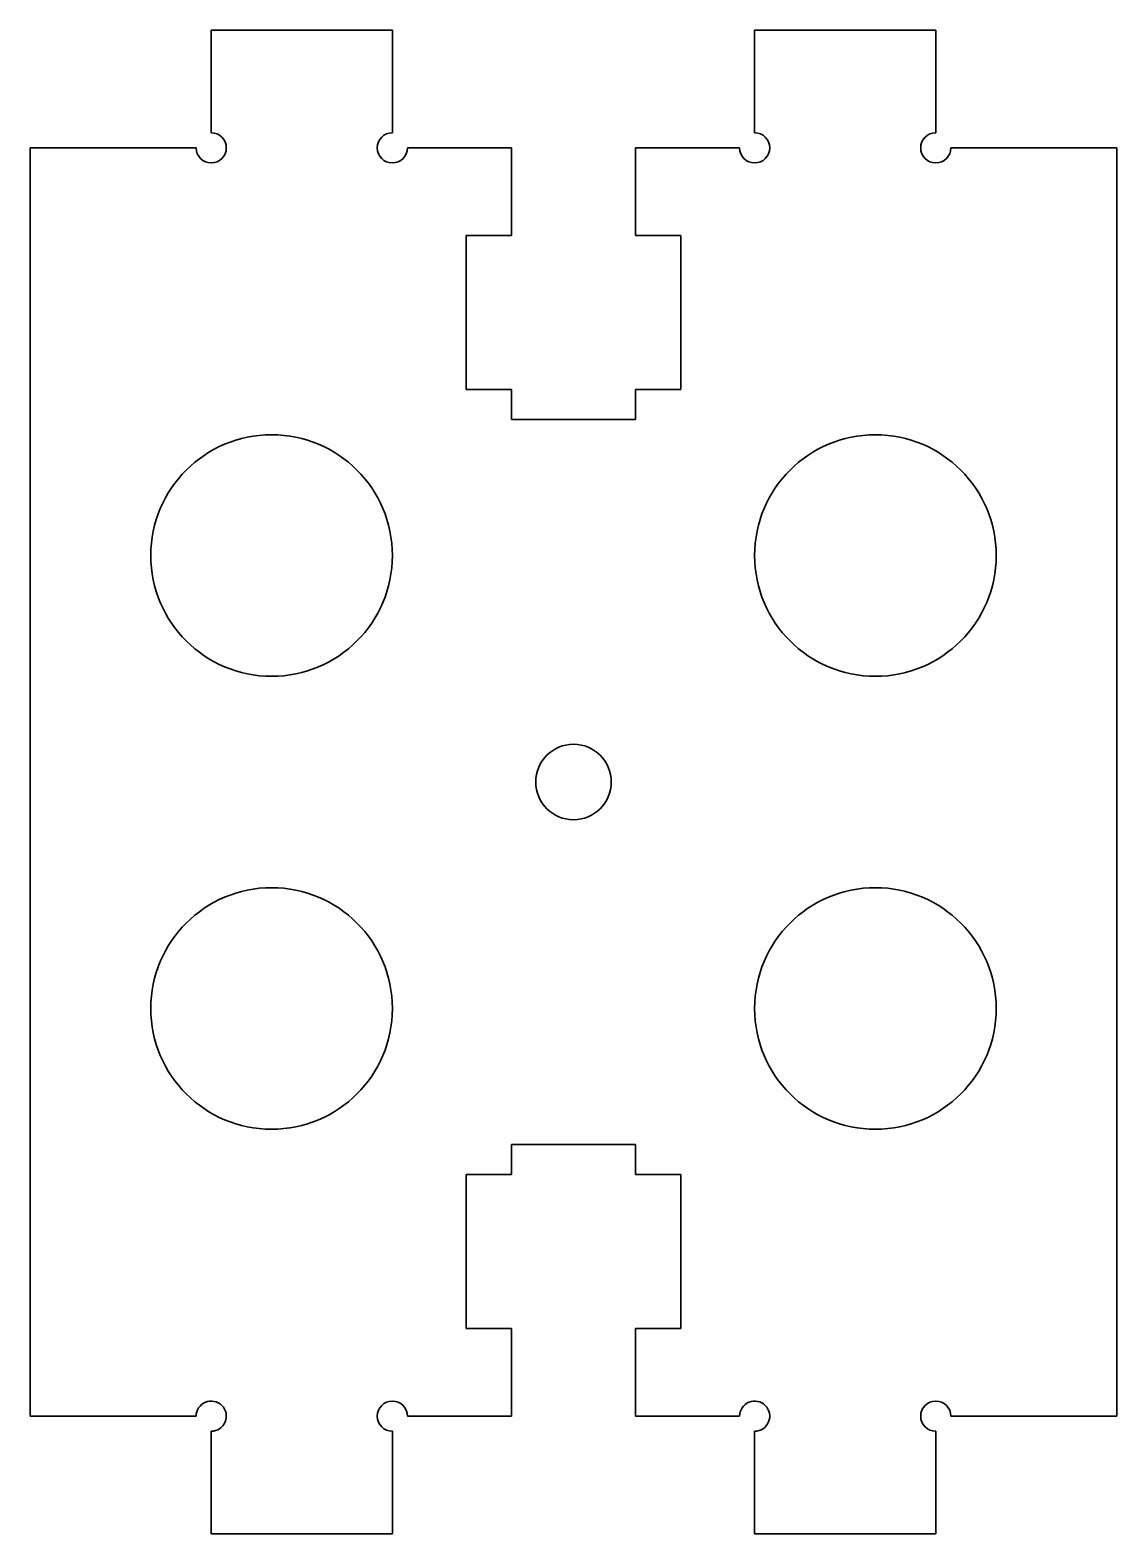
# Model space of a CAD drawing. Extents: x 87 to 123, y 123.6 to 173.4.
import ezdxf

# ---------------------------------------------------------------- set-up
doc = ezdxf.new("R2010")
doc.units = 0

msp = doc.modelspace()

# ---------------------------------------------------------------- linework, layer by layer
at = {"color": 7, "lineweight": 35, "ltscale": 0.15}
for p, q in [((93, 173.399994), (99, 173.399994)), ((117, 173.399994), (111, 173.399994)), ((93, 123.599998), (99, 123.599998)), ((117, 123.599998), (111, 123.599998))]:
    msp.add_line(p, q, dxfattribs=at)
at = {"color": 7, "lineweight": 35, "ltscale": 0.085}
for p, q in [((93, 170), (93, 173.399994)), ((99, 173.399994), (99, 170)), ((111, 173.399994), (111, 170)), ((117, 170), (117, 173.399994)), ((93, 127), (93, 123.599998)), ((99, 123.599998), (99, 127)), ((111, 123.599998), (111, 127)), ((117, 127), (117, 123.599998))]:
    msp.add_line(p, q, dxfattribs=at)
at = {"color": 7, "lineweight": 35, "ltscale": 0.1375}
for p, q in [((87, 169.5), (92.5, 169.5)), ((123, 169.5), (117.5, 169.5)), ((87, 127.5), (92.5, 127.5)), ((123, 127.5), (117.5, 127.5))]:
    msp.add_line(p, q, dxfattribs=at)
at = {"color": 7, "lineweight": 35}
for p, q in [((87, 169.5), (87, 127.5)), ((123, 169.5), (123, 127.5))]:
    msp.add_line(p, q, dxfattribs=at)
at = {"color": 7, "lineweight": 35, "ltscale": 0.08625}
for p, q in [((99.5, 169.5), (102.949997, 169.5)), ((110.5, 169.5), (107.050003, 169.5)), ((99.5, 127.5), (102.949997, 127.5)), ((110.5, 127.5), (107.050003, 127.5))]:
    msp.add_line(p, q, dxfattribs=at)
at = {"color": 7, "lineweight": 35, "ltscale": 0.0725}
for p, q in [((102.949997, 169.5), (102.949997, 166.600006)), ((107.050003, 169.5), (107.050003, 166.600006)), ((102.949997, 127.5), (102.949997, 130.399994)), ((107.050003, 127.5), (107.050003, 130.399994))]:
    msp.add_line(p, q, dxfattribs=at)
at = {"color": 7, "lineweight": 35, "ltscale": 0.1275}
for p, q in [((101.449997, 166.600006), (101.449997, 161.5)), ((108.550003, 166.600006), (108.550003, 161.5)), ((101.449997, 130.399994), (101.449997, 135.5)), ((108.550003, 130.399994), (108.550003, 135.5))]:
    msp.add_line(p, q, dxfattribs=at)
at = {"color": 7, "lineweight": 35, "ltscale": 0.0375}
for p, q in [((102.949997, 166.600006), (101.449997, 166.600006)), ((107.050003, 166.600006), (108.550003, 166.600006)), ((101.449997, 161.5), (102.949997, 161.5)), ((108.550003, 161.5), (107.050003, 161.5)), ((101.449997, 135.5), (102.949997, 135.5)), ((108.550003, 135.5), (107.050003, 135.5)), ((102.949997, 130.399994), (101.449997, 130.399994)), ((107.050003, 130.399994), (108.550003, 130.399994))]:
    msp.add_line(p, q, dxfattribs=at)
at = {"color": 7, "lineweight": 35, "ltscale": 0.025}
for p, q in [((102.949997, 161.5), (102.949997, 160.5)), ((107.050003, 161.5), (107.050003, 160.5)), ((102.949997, 135.5), (102.949997, 136.5)), ((107.050003, 135.5), (107.050003, 136.5))]:
    msp.add_line(p, q, dxfattribs=at)
at = {"color": 7, "lineweight": 35, "ltscale": 0.05125}
for p, q in [((102.949997, 160.5), (105, 160.5)), ((107.050003, 160.5), (105, 160.5)), ((102.949997, 136.5), (105, 136.5)), ((107.050003, 136.5), (105, 136.5))]:
    msp.add_line(p, q, dxfattribs=at)
at = {"color": 7, "lineweight": 35}
for centre, radius in [((95, 156), 4), ((115, 156), 4), ((105, 148.5), 1.25), ((95, 141), 4), ((115, 141), 4)]:
    msp.add_circle(centre, radius, dxfattribs=at)
for centre, start, end in [((93, 169.5), 180.000005, 90.000003), ((99, 169.5), 90.000003, 360), ((111, 169.5), 180.000005, 90.000003), ((117, 169.5), 90.000003, 0), ((93, 127.5), 269.999997, 180.000005), ((99, 127.5), 0, 269.999997), ((111, 127.5), 269.999997, 180.000005), ((117, 127.5), 360, 269.999997)]:
    msp.add_arc(centre, 0.5, start, end, dxfattribs=at)

doc.saveas('drawing.dxf')
